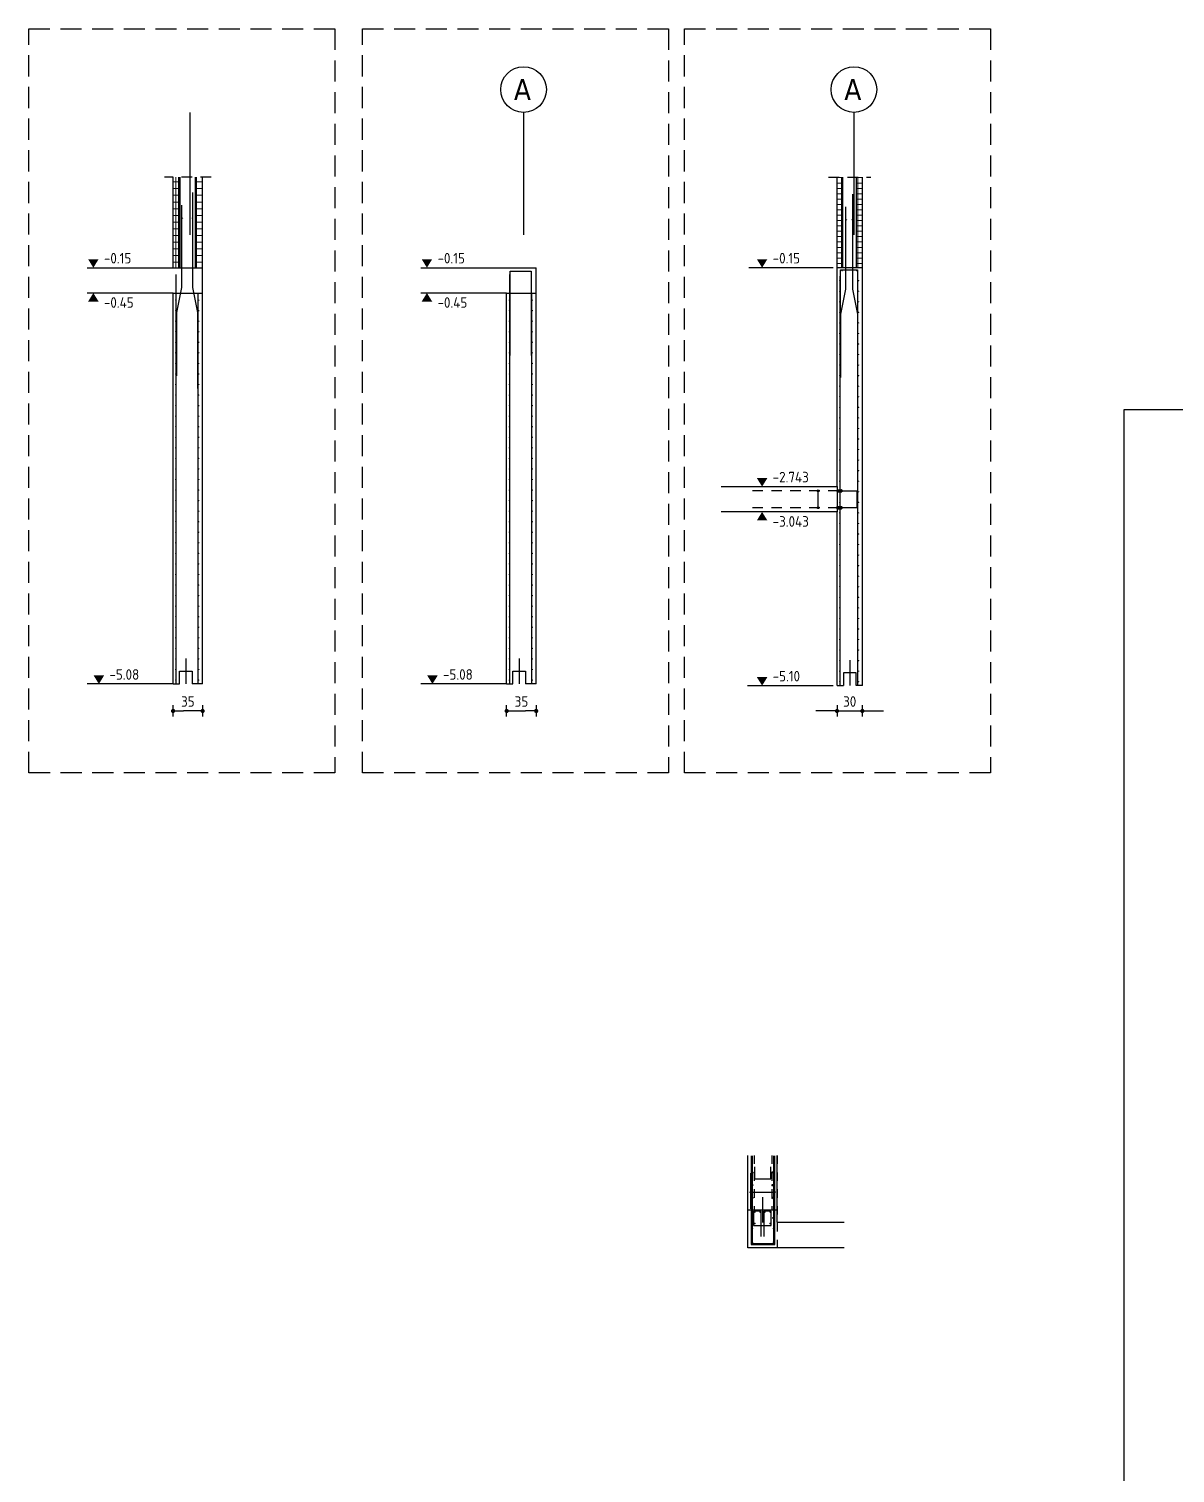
# Model space of a CAD drawing. Extents: x -13 to 84.9, y 0 to 56.9.
# Drawn here: x -12.97 to 0.61, y 17.11 to 34.21 of the extents above; entities that cross this region are included whole.
import ezdxf

# ---------------------------------------------------------------- set-up
doc = ezdxf.new("R2010")
doc.units = 0
doc.header["$LTSCALE"] = 0.5
for name, pattern in [('AUSGEZOGEN', [1000.01, 1000, 0.01]), ('DOT', [0.175, 0.05, -0.125]), ('HIDDEN', [0.375, 0.25, -0.125]), ('PUNKT', [0.175, 0.05, -0.125]), ('STRICHLINIE', [0.75, 0.5, -0.25])]:
    doc.linetypes.add(name, pattern=pattern)
for name, color, linetype in [('1.UG', 7, 'Continuous'), ('ACHSEN', 7, 'Continuous'), ('AFU', 7, 'Continuous'), ('BETON', 7, 'Continuous'), ('DETAIL', 7, 'Continuous'), ('DRUEBER', 7, 'Continuous'), ('HILFE', 7, 'Continuous'), ('koten', 7, 'Continuous'), ('LENTON', 7, 'Continuous'), ('MASSE', 7, 'Continuous'), ('RAHMEN', 7, 'Continuous'), ('RND', 7, 'Continuous'), ('SFP_Achsen', 7, 'Continuous')]:
    doc.layers.add(name, color=color, linetype=linetype)
doc.layers.add('NOPLOT', color=7, linetype='Continuous', plot=False)
doc.layers.add('zila_01_rb_02_stb-fertig_05_schraff', color=144, linetype='Continuous', lineweight=9)
doc.styles.add('helv', font='tahoma.ttf')
doc.styles.add('txt', font='isocp.shx')
doc.linetypes.add('AFU_50K', pattern='A,0.15,["/",Standard,S=0.2,R=0,X=-0.01,Y=-0.1],0.07,["/",Standard,S=0.2,R=0,X=-0.01,Y=-0.1],0.15', length=0.37)
doc.dimstyles.new('DOT_I', dxfattribs={"dimscale": 0.5, "dimtxt": 0.25, "dimasz": 0.25, "dimexe": 0.1, "dimexo": 0.3, "dimgap": 0.1, "dimtad": 1, "dimdec": 3, "dimzin": 3, "dimtxsty": 'txt', "dimblk": 'DOT', "dimblk1": 'DOT', "dimblk2": 'DOT', "dimsah": 1, "dimcen": 0.1, "dimse1": 1, "dimse2": 1, "dimazin": 0, "dimtfac": 1, "dimtdec": 4, "dimtix": 1, "dimtmove": 2, "dimatfit": 3, "dimfxl": 0, "dimtvp": 1, "dimtolj": 1, "dimtzin": 0, "dimarcsym": 0})
pattern_1 = [(0, (-41.44377, 0), (1e-17, 0.0635), []), (90, (-41.44377, 0), (-0.0635, 2e-17), [])]

# ---------------------------------------------------------------- blocks, each defined once
blk = doc.blocks.new('okrd_o')
at = {"layer": 'koten', "color": 7, "linetype": 'Continuous'}
blk.add_solid([(-0.125, 0.202), (0.125, 0.202), (0, 0)], dxfattribs=at)
at = {"layer": 'koten', "style": 'txt'}
blk.add_attdef('OKRD', (0.25, 0.1), '', height=0.25, dxfattribs=at)
blk = doc.blocks.new('okrd_u')
at = {"layer": 'koten', "color": 7, "linetype": 'Continuous'}
blk.add_solid([(-0.125, -0.202), (0.125, -0.202), (0, 0)], dxfattribs=at)
at = {"layer": 'koten', "style": 'txt'}
blk.add_attdef('OKRD', (0.25, -0.35), '', height=0.25, dxfattribs=at)
blk = doc.blocks.new('DOT')
at = {"layer": 'MASSE', "color": 7, "linetype": 'Continuous'}
for p, q in [((0, 0), (-1, 0)), ((0, 0.54), (0, -0.54))]:
    blk.add_line(p, q, dxfattribs=at)
at = {"layer": 'MASSE', "color": 7, "linetype": 'Continuous', "const_width": 0.2}
blk.add_lwpolyline([(-0.1, 0, 1), (0.1, 0, 1)], format="xyb", close=True, dxfattribs=at)
blk = doc.blocks.new('*D1214')
at = {"layer": 'Defpoints', "color": 0, "linetype": 'AUSGEZOGEN', "transparency": 16777216}
for p in [(-11.264, 26.132), (-11.264, 26.132), (-10.914, 26.132)]:
    blk.add_point(p, dxfattribs=at)
at = {"layer": 'MASSE', "color": 0, "linetype": 'AUSGEZOGEN', "lineweight": -2, "transparency": 16777216}
blk.add_line((-11.039, 26.132), (-11.139, 26.132), dxfattribs=at)
at = {"layer": 'MASSE', "color": 0, "linetype": 'AUSGEZOGEN', "lineweight": -2, "transparency": 16777216, "xscale": 0.125, "yscale": 0.125, "zscale": 0.125, "rotation": 180}
blk.add_blockref('DOT', (-11.264, 26.132), dxfattribs=at)
at = {"layer": 'MASSE', "color": 0, "linetype": 'AUSGEZOGEN', "lineweight": -2, "transparency": 16777216, "xscale": 0.125, "yscale": 0.125, "zscale": 0.125}
blk.add_blockref('DOT', (-10.914, 26.132), dxfattribs=at)
at = {"layer": 'MASSE', "color": 0, "linetype": 'AUSGEZOGEN', "transparency": 16777216, "insert": (-11.089, 26.244), "char_height": 0.125, "attachment_point": 5, "style": 'txt'}
blk.add_mtext('\\A1;35', dxfattribs=at)
blk = doc.blocks.new('*D1215')
at = {"layer": 'Defpoints', "color": 0, "linetype": 'AUSGEZOGEN', "transparency": 16777216}
for p in [(-7.312, 26.132), (-6.962, 26.132), (-6.962, 26.132)]:
    blk.add_point(p, dxfattribs=at)
at = {"layer": 'MASSE', "color": 0, "linetype": 'AUSGEZOGEN', "lineweight": -2, "transparency": 16777216}
blk.add_line((-7.187, 26.132), (-7.087, 26.132), dxfattribs=at)
at = {"layer": 'MASSE', "color": 0, "linetype": 'AUSGEZOGEN', "lineweight": -2, "transparency": 16777216, "xscale": 0.125, "yscale": 0.125, "zscale": 0.125, "rotation": 180}
blk.add_blockref('DOT', (-7.312, 26.132), dxfattribs=at)
at = {"layer": 'MASSE', "color": 0, "linetype": 'AUSGEZOGEN', "lineweight": -2, "transparency": 16777216, "xscale": 0.125, "yscale": 0.125, "zscale": 0.125}
blk.add_blockref('DOT', (-6.962, 26.132), dxfattribs=at)
at = {"layer": 'MASSE', "color": 0, "linetype": 'AUSGEZOGEN', "transparency": 16777216, "insert": (-7.137, 26.244), "char_height": 0.125, "attachment_point": 5, "style": 'txt'}
blk.add_mtext('\\A1;35', dxfattribs=at)
blk = doc.blocks.new('*D1216')
at = {"layer": 'Defpoints', "color": 0, "linetype": 'AUSGEZOGEN', "transparency": 16777216}
for p in [(-3.398, 26.132), (-3.098, 26.132), (-3.098, 26.132)]:
    blk.add_point(p, dxfattribs=at)
at = {"layer": 'MASSE', "color": 0, "linetype": 'AUSGEZOGEN', "lineweight": -2, "transparency": 16777216}
for p, q in [((-3.523, 26.132), (-3.648, 26.132)), ((-3.398, 26.132), (-3.098, 26.132)), ((-2.973, 26.132), (-2.848, 26.132))]:
    blk.add_line(p, q, dxfattribs=at)
at = {"layer": 'MASSE', "color": 0, "linetype": 'AUSGEZOGEN', "lineweight": -2, "transparency": 16777216, "xscale": 0.125, "yscale": 0.125, "zscale": 0.125}
blk.add_blockref('DOT', (-3.398, 26.132), dxfattribs=at)
at = {"layer": 'MASSE', "color": 0, "linetype": 'AUSGEZOGEN', "lineweight": -2, "transparency": 16777216, "xscale": 0.125, "yscale": 0.125, "zscale": 0.125, "rotation": 180}
blk.add_blockref('DOT', (-3.098, 26.132), dxfattribs=at)
at = {"layer": 'MASSE', "color": 0, "linetype": 'AUSGEZOGEN', "transparency": 16777216, "insert": (-3.248, 26.244), "char_height": 0.125, "attachment_point": 5, "style": 'txt'}
blk.add_mtext('\\A1;30', dxfattribs=at)
blk = doc.blocks.new('A1-35-0')
at = {"layer": 'RAHMEN'}
for p, q in [((118.9, 59.4), (0, 59.4)), ((0, 59.4), (0, 0))]:
    blk.add_line(p, q, dxfattribs=at)

msp = doc.modelspace()

# ---------------------------------------------------------------- hatches: boundary and pattern name
at = {"layer": 'zila_01_rb_02_stb-fertig_05_schraff', "linetype": 'AUSGEZOGEN'}
h = msp.add_hatch(dxfattribs=at)
h.set_pattern_fill('ANSI37', color=171, scale=0.025, angle=-45)
h.set_pattern_definition([(0, (5.67437, 238.53488), (2e-17, 0.079375), []), (90, (5.67437, 238.53488), (-0.079375, 3e-17), [])])
h.paths.add_polyline_path([(-11.26419, 32.45533), (-11.19919, 32.45533), (-11.19919, 31.38184), (-11.26419, 31.38184)])
h.paths.add_polyline_path([(-10.98919, 32.45533), (-10.91419, 32.45533), (-10.91419, 31.38184), (-10.98919, 31.38184)])
h = msp.add_hatch(dxfattribs=at)
h.set_pattern_fill('ANSI37', color=171, scale=0.02, angle=-45)
h.set_pattern_definition(pattern_1)
h.paths.add_polyline_path([(-3.33266, 32.45533), (-3.39766, 32.45533), (-3.39766, 31.38184), (-3.33266, 31.38184)])
h = msp.add_hatch(dxfattribs=at)
h.set_pattern_fill('ANSI37', color=171, scale=0.02, angle=-45)
h.set_pattern_definition(pattern_1)
h.paths.add_polyline_path([(-3.09766, 32.45533), (-3.17266, 32.45533), (-3.17266, 31.38184), (-3.09766, 31.38184)])

# ---------------------------------------------------------------- linework, layer by layer
at = {"layer": '1.UG', "color": 7, "linetype": 'PUNKT', "lineweight": -2}
msp.add_line((-4.17139, 19.77335), (-4.38139, 19.77335), dxfattribs=at)
for points in [[(-4.38139, 19.77335), (-4.45639, 19.77335), (-4.45639, 20.86689)], [(-4.10639, 20.86689), (-4.10639, 19.77335), (-4.17139, 19.77335)]]:
    msp.add_lwpolyline(points, dxfattribs=at)
at = {"layer": 'ACHSEN', "color": 140, "linetype": 'AUSGEZOGEN'}
for p, q in [((-11.06419, 33.2214), (-11.06419, 31.77311)), ((-7.11209, 33.2214), (-7.11209, 31.77311)), ((-3.19766, 33.2214), (-3.19766, 31.77311))]:
    msp.add_line(p, q, dxfattribs=at)
at = {"layer": 'AFU', "color": 8, "linetype": 'AFU_50K'}
for p, q in [((-11.19919, 31.38184), (-10.98919, 31.38184)), ((-3.17266, 31.38184), (-3.33266, 31.38184)), ((-11.26419, 31.08184), (-10.91419, 31.08184)), ((-7.31209, 31.08184), (-6.96209, 31.08184)), ((-3.39766, 28.78925), (-3.39766, 28.48925)), ((-4.45639, 20.22335), (-4.10639, 20.22335))]:
    msp.add_line(p, q, dxfattribs=at)
at = {"layer": 'AFU', "color": 1, "linetype": 'AUSGEZOGEN'}
for p, q in [((-11.11419, 26.75184), (-11.11419, 26.45184)), ((-7.16209, 26.75184), (-7.16209, 26.45184)), ((-3.24766, 26.73184), (-3.24766, 26.43184)), ((-4.28139, 20.37335), (-4.28139, 20.07335))]:
    msp.add_line(p, q, dxfattribs=at)
at = {"layer": 'AFU', "color": 8, "linetype": 'AUSGEZOGEN'}
for p, q in [((-11.18919, 26.45184), (-11.18919, 26.60184)), ((-11.18919, 26.60184), (-11.03919, 26.60184)), ((-11.03919, 26.60184), (-11.03919, 26.45184)), ((-7.23709, 26.45184), (-7.23709, 26.60184)), ((-7.23709, 26.60184), (-7.08709, 26.60184)), ((-7.08709, 26.60184), (-7.08709, 26.45184)), ((-3.17266, 26.58184), (-3.32266, 26.58184)), ((-3.32266, 26.58184), (-3.32266, 26.43184)), ((-3.17266, 26.43184), (-3.17266, 26.58184)), ((-11.26419, 26.45184), (-11.18919, 26.45184)), ((-10.91419, 26.45184), (-11.03919, 26.45184)), ((-7.31209, 26.45184), (-7.23709, 26.45184)), ((-6.96209, 26.45184), (-7.08709, 26.45184)), ((-3.39766, 26.43184), (-3.32266, 26.43184)), ((-3.09766, 26.43184), (-3.17266, 26.43184))]:
    msp.add_line(p, q, dxfattribs=at)
at = {"layer": 'BETON', "color": 6, "linetype": 'AUSGEZOGEN'}
for p, q in [((-11.26419, 31.38184), (-11.26419, 32.45533)), ((-10.91419, 26.45184), (-10.91419, 32.45533)), ((-3.39766, 28.78925), (-3.39766, 32.45533)), ((-3.09766, 31.38184), (-3.09766, 32.45533)), ((-12.28013, 31.38184), (-11.19919, 31.38184)), ((-10.98919, 31.38184), (-10.91419, 31.38184)), ((-8.32803, 31.38184), (-6.96209, 31.38184)), ((-6.96209, 26.45184), (-6.96209, 31.38184)), ((-3.33266, 31.38184), (-3.39766, 31.38184)), ((-3.09766, 31.38184), (-3.17266, 31.38184)), ((-3.09766, 26.43184), (-3.09766, 31.38184)), ((-11.26419, 31.08184), (-12.28013, 31.08184)), ((-11.26419, 26.45184), (-11.26419, 31.08184)), ((-7.31209, 31.08184), (-8.32803, 31.08184)), ((-7.31209, 26.45184), (-7.31209, 31.08184)), ((-4.76951, 28.78925), (-3.39766, 28.78925)), ((-3.39766, 28.48925), (-4.76951, 28.48925)), ((-3.39766, 26.43184), (-3.39766, 28.48925))]:
    msp.add_line(p, q, dxfattribs=at)
at = {"layer": 'BETON', "color": 7, "linetype": 'AUSGEZOGEN'}
for p, q in [((-11.19919, 32.45533), (-11.19919, 31.38184)), ((-10.98919, 32.45533), (-10.98919, 31.38184)), ((-3.33266, 32.45533), (-3.33266, 31.38184)), ((-3.17266, 32.45533), (-3.17266, 31.38184))]:
    msp.add_line(p, q, dxfattribs=at)
at = {"layer": 'BETON', "color": 6, "linetype": 'AUSGEZOGEN', "lineweight": -2}
for p, q in [((-4.45639, 19.77335), (-4.45639, 20.86689)), ((-4.10639, 20.07335), (-4.10639, 20.86689)), ((-3.3121, 20.07335), (-4.10639, 20.07335)), ((-3.3121, 19.77335), (-4.45639, 19.77335))]:
    msp.add_line(p, q, dxfattribs=at)
at = {"layer": 'DETAIL', "color": 102, "linetype": 'STRICHLINIE'}
for points in [[(-12.9725, 25.39821), (-12.9725, 34.21044), (-9.34687, 34.21044), (-9.34687, 25.39821)], [(-9.0204, 25.39821), (-9.0204, 34.21044), (-5.39477, 34.21044), (-5.39477, 25.39821)], [(-5.20596, 25.39821), (-5.20596, 34.21044), (-1.58034, 34.21044), (-1.58034, 25.39821)]]:
    msp.add_lwpolyline(points, close=True, dxfattribs=at)
at = {"layer": 'DRUEBER', "color": 7, "linetype": 'DOT'}
for p, q in [((-4.38139, 20.86689), (-4.38139, 20.22335)), ((-4.17139, 20.86689), (-4.17139, 20.22335))]:
    msp.add_line(p, q, dxfattribs=at)
at = {"layer": 'HILFE', "color": 102, "linetype": 'HIDDEN'}
for p, q in [((-10.81419, 32.45533), (-11.36419, 32.45533)), ((-3.49766, 32.45533), (-2.99766, 32.45533))]:
    msp.add_line(p, q, dxfattribs=at)
at = {"layer": 'HILFE', "color": 102, "linetype": 'AUSGEZOGEN'}
for p, q in [((-3.44397, 31.38184), (-4.44482, 31.38184)), ((-11.26419, 26.45184), (-12.28013, 26.45184)), ((-7.31209, 26.45184), (-8.32803, 26.45184)), ((-4.4599, 26.43184), (-3.44397, 26.43184)), ((-4.41839, 20.23589), (-4.41839, 20.65669)), ((-4.40839, 20.23589), (-4.40839, 20.65669)), ((-4.14839, 20.23589), (-4.14839, 20.65669)), ((-4.13839, 20.23589), (-4.13839, 20.65669)), ((-4.42839, 20.43148), (-4.12839, 20.43148))]:
    msp.add_line(p, q, dxfattribs=at)
for centre in [(-4.42339, 20.43148), (-4.1334, 20.43119)]:
    msp.add_circle(centre, 0.005, dxfattribs=at)
at = {"layer": 'LENTON', "color": 102}
for p, q in [((-3.39766, 28.75195), (-3.39766, 28.7456)), ((-3.39766, 28.75195), (-3.39662, 28.75195)), ((-3.3967, 28.74642), (-3.39766, 28.7476)), ((-3.39766, 28.7456), (-3.39766, 28.7329)), ((-3.3967, 28.73208), (-3.3967, 28.74642)), ((-3.37632, 28.74427), (-3.3967, 28.74642)), ((-3.3967, 28.74642), (-3.3967, 28.73208)), ((-3.39582, 28.75042), (-3.39662, 28.75195)), ((-3.3943, 28.75195), (-3.39509, 28.75042)), ((-3.3943, 28.75195), (-3.34386, 28.75195)), ((-3.37632, 28.73422), (-3.37632, 28.74427)), ((-3.34311, 28.74642), (-3.36349, 28.74427)), ((-3.36349, 28.74427), (-3.36349, 28.73422)), ((-3.34216, 28.75025), (-3.34386, 28.75195)), ((-3.34216, 28.7476), (-3.34311, 28.74642)), ((-3.34311, 28.74642), (-3.34311, 28.73208)), ((-3.34311, 28.73208), (-3.34311, 28.74642)), ((-3.34216, 28.75025), (-3.34216, 28.74877)), ((-3.34216, 28.74877), (-3.34216, 28.73925)), ((-3.34216, 28.73925), (-3.34216, 28.72972)), ((-3.39766, 28.7329), (-3.39766, 28.72654)), ((-3.39766, 28.73089), (-3.3967, 28.73208)), ((-3.39766, 28.72654), (-3.39662, 28.72654)), ((-3.3967, 28.73208), (-3.37632, 28.73422)), ((-3.39662, 28.72654), (-3.39582, 28.72808)), ((-3.39509, 28.72808), (-3.3943, 28.72654)), ((-3.3943, 28.72654), (-3.34386, 28.72654)), ((-3.36349, 28.73422), (-3.34311, 28.73208)), ((-3.34386, 28.72654), (-3.34216, 28.72825)), ((-3.34311, 28.73208), (-3.34216, 28.73089)), ((-3.34216, 28.72972), (-3.34216, 28.72825)), ((-3.39766, 28.55195), (-3.39766, 28.5456)), ((-3.39766, 28.55195), (-3.39662, 28.55195)), ((-3.3967, 28.54642), (-3.39766, 28.5476)), ((-3.39766, 28.5456), (-3.39766, 28.5329)), ((-3.39766, 28.5329), (-3.39766, 28.52654)), ((-3.39766, 28.53089), (-3.3967, 28.53208)), ((-3.39766, 28.52654), (-3.39662, 28.52654)), ((-3.3967, 28.53208), (-3.3967, 28.54642)), ((-3.37632, 28.54427), (-3.3967, 28.54642)), ((-3.3967, 28.54642), (-3.3967, 28.53208)), ((-3.3967, 28.53208), (-3.37632, 28.53422)), ((-3.39582, 28.55042), (-3.39662, 28.55195)), ((-3.39662, 28.52654), (-3.39582, 28.52808)), ((-3.3943, 28.55195), (-3.39509, 28.55042)), ((-3.39509, 28.52808), (-3.3943, 28.52654)), ((-3.3943, 28.55195), (-3.34386, 28.55195)), ((-3.3943, 28.52654), (-3.34386, 28.52654)), ((-3.37632, 28.53422), (-3.37632, 28.54427)), ((-3.34311, 28.54642), (-3.36349, 28.54427)), ((-3.36349, 28.54427), (-3.36349, 28.53422)), ((-3.36349, 28.53422), (-3.34311, 28.53208)), ((-3.34216, 28.55025), (-3.34386, 28.55195)), ((-3.34386, 28.52654), (-3.34216, 28.52825)), ((-3.34216, 28.5476), (-3.34311, 28.54642)), ((-3.34311, 28.54642), (-3.34311, 28.53208)), ((-3.34311, 28.53208), (-3.34311, 28.54642)), ((-3.34311, 28.53208), (-3.34216, 28.53089)), ((-3.34216, 28.55025), (-3.34216, 28.54877)), ((-3.34216, 28.54877), (-3.34216, 28.53925)), ((-3.34216, 28.53925), (-3.34216, 28.52972)), ((-3.34216, 28.52972), (-3.34216, 28.52825))]:
    msp.add_line(p, q, dxfattribs=at)
for centre, start, end in [((-3.39546, 28.75061), 207.500045, 332.499955), ((-3.39546, 28.72789), 27.500065, 152.499935), ((-3.39546, 28.55061), 207.500045, 332.499955), ((-3.39546, 28.52789), 27.500065, 152.499935)]:
    msp.add_arc(centre, 0.00041, start, end, dxfattribs=at)
at = {"layer": 'NOPLOT', "color": 191, "linetype": 'Continuous'}
for p, q in [((-11.18419, 32.45533), (-11.18419, 31.38184)), ((-11.00419, 32.45533), (-11.00419, 31.38184)), ((-11.22719, 26.45184), (-11.22719, 31.08184)), ((-7.27509, 26.45184), (-7.27509, 31.08184)), ((-3.62012, 28.53925), (-3.62012, 28.73925))]:
    msp.add_line(p, q, dxfattribs=at)
at = {"layer": 'NOPLOT', "color": 191, "linetype": 'AUSGEZOGEN'}
for p, q in [((-4.37058, 20.59075), (-4.37058, 20.73163)), ((-4.18058, 20.59075), (-4.18058, 20.73163)), ((-4.37058, 20.59075), (-4.18058, 20.59075))]:
    msp.add_line(p, q, dxfattribs=at)
at = {"layer": 'NOPLOT', "color": 191, "linetype": 'Continuous'}
for centre, radius in [((-3.62012, 28.73925), 0.011), ((-3.62012, 28.73925), 0.007), ((-3.62012, 28.53925), 0.011), ((-3.62012, 28.53925), 0.007)]:
    msp.add_circle(centre, radius, dxfattribs=at)
at = {"layer": 'RND', "color": 1, "linetype": 'AUSGEZOGEN'}
for points in [[(-10.96976, 29.95184), (-10.96976, 30.85184), (-11.0286, 31.14601), (-11.0286, 32.27203)], [(-3.15323, 29.93184), (-3.15323, 30.83184), (-3.21206, 31.12601), (-3.21206, 32.25203)], [(-11.2205, 30.10184), (-11.2205, 30.85184), (-11.16166, 31.14601), (-11.16166, 32.12203)], [(-3.35396, 30.08184), (-3.35396, 30.83184), (-3.29512, 31.12601), (-3.29512, 32.10203)], [(-7.27025, 30.34059), (-7.27025, 31.34059), (-7.02025, 31.34059), (-7.02025, 30.34059)], [(-3.35516, 30.35852), (-3.35516, 31.35852), (-3.15516, 31.35852), (-3.15516, 30.35852)], [(-11.22719, 26.45184), (-11.22719, 31.30184)], [(-7.27509, 26.45184), (-7.27509, 31.30184)], [(-3.36066, 26.43184), (-3.36066, 31.28184)], [(-10.96619, 26.45184), (-10.96619, 31.08184)], [(-7.01409, 26.45184), (-7.01409, 31.08184)], [(-3.14966, 26.43184), (-3.14966, 31.06184)], [(-3.36349, 28.73925), (-3.16349, 28.73925), (-3.16349, 28.53925), (-3.36349, 28.53925)], [(-4.41639, 20.86335), (-4.41639, 19.81335), (-4.13639, 19.81335), (-4.13639, 20.86335)], [(-4.40439, 20.86335), (-4.40439, 19.82535), (-4.14839, 19.82535), (-4.14839, 20.86335)], [(-4.29639, 19.90943), (-4.29639, 20.20943), (-4.38639, 20.20943), (-4.38639, 20.03943), (-4.17639, 20.03943), (-4.17639, 20.20943), (-4.26639, 20.20943), (-4.26639, 19.90943)]]:
    msp.add_lwpolyline(points, dxfattribs=at)
at = {"layer": 'RND', "color": 7, "linetype": 'AUSGEZOGEN'}
for points, const_width in [([(-11.15453, 31.96945, 1), (-11.14753, 31.96945, 1)], 0.007), ([(-11.04215, 31.96945, 1), (-11.03515, 31.96945, 1)], 0.007), ([(-3.28799, 31.94945, 1), (-3.28099, 31.94945, 1)], 0.007), ([(-3.22471, 31.94945, 1), (-3.21771, 31.94945, 1)], 0.007), ([(-3.34227, 31.34607, 1), (-3.33427, 31.34607, 1)], 0.008), ([(-3.16897, 31.34607, 1), (-3.16097, 31.34607, 1)], 0.008), ([(-3.36399, 31.22824, -1), (-3.37099, 31.22824, -1)], 0.007), ([(-3.13797, 31.22824, -1), (-3.14497, 31.22824, -1)], 0.007), ([(-11.23052, 30.99824, -1), (-11.23752, 30.99824, -1)], 0.007), ([(-10.9545, 30.99824, -1), (-10.9615, 30.99824, -1)], 0.007), ([(-7.27842, 30.99824, -1), (-7.28542, 30.99824, -1)], 0.007), ([(-7.0024, 30.99824, -1), (-7.0094, 30.99824, -1)], 0.007), ([(-3.36399, 31.10324, -1), (-3.37099, 31.10324, -1)], 0.007), ([(-3.36399, 30.97824, -1), (-3.37099, 30.97824, -1)], 0.007), ([(-3.13797, 31.10324, -1), (-3.14497, 31.10324, -1)], 0.007), ([(-3.13797, 30.97824, -1), (-3.14497, 30.97824, -1)], 0.007), ([(-11.23052, 30.87324, -1), (-11.23752, 30.87324, -1)], 0.007), ([(-10.9545, 30.87324, -1), (-10.9615, 30.87324, -1)], 0.007), ([(-7.27842, 30.87324, -1), (-7.28542, 30.87324, -1)], 0.007), ([(-7.0024, 30.87324, -1), (-7.0094, 30.87324, -1)], 0.007), ([(-3.36399, 30.85324, -1), (-3.37099, 30.85324, -1)], 0.007), ([(-3.13797, 30.85324, -1), (-3.14497, 30.85324, -1)], 0.007), ([(-11.23052, 30.74824, -1), (-11.23752, 30.74824, -1)], 0.007), ([(-11.23052, 30.62324, -1), (-11.23752, 30.62324, -1)], 0.007), ([(-10.9545, 30.74824, -1), (-10.9615, 30.74824, -1)], 0.007), ([(-10.9545, 30.62324, -1), (-10.9615, 30.62324, -1)], 0.007), ([(-7.27842, 30.74824, -1), (-7.28542, 30.74824, -1)], 0.007), ([(-7.27842, 30.62324, -1), (-7.28542, 30.62324, -1)], 0.007), ([(-7.0024, 30.74824, -1), (-7.0094, 30.74824, -1)], 0.007), ([(-7.0024, 30.62324, -1), (-7.0094, 30.62324, -1)], 0.007), ([(-3.36399, 30.72824, -1), (-3.37099, 30.72824, -1)], 0.007), ([(-3.13797, 30.72824, -1), (-3.14497, 30.72824, -1)], 0.007), ([(-11.23052, 30.49824, -1), (-11.23752, 30.49824, -1)], 0.007), ([(-10.9545, 30.49824, -1), (-10.9615, 30.49824, -1)], 0.007), ([(-7.27842, 30.49824, -1), (-7.28542, 30.49824, -1)], 0.007), ([(-7.0024, 30.49824, -1), (-7.0094, 30.49824, -1)], 0.007), ([(-3.36399, 30.60324, -1), (-3.37099, 30.60324, -1)], 0.007), ([(-3.36399, 30.47824, -1), (-3.37099, 30.47824, -1)], 0.007), ([(-3.13797, 30.60324, -1), (-3.14497, 30.60324, -1)], 0.007), ([(-3.13797, 30.47824, -1), (-3.14497, 30.47824, -1)], 0.007), ([(-11.23052, 30.37324, -1), (-11.23752, 30.37324, -1)], 0.007), ([(-10.9545, 30.37324, -1), (-10.9615, 30.37324, -1)], 0.007), ([(-7.27842, 30.37324, -1), (-7.28542, 30.37324, -1)], 0.007), ([(-7.0024, 30.37324, -1), (-7.0094, 30.37324, -1)], 0.007), ([(-3.36399, 30.35324, -1), (-3.37099, 30.35324, -1)], 0.007), ([(-3.13797, 30.35324, -1), (-3.14497, 30.35324, -1)], 0.007), ([(-11.23052, 30.24824, -1), (-11.23752, 30.24824, -1)], 0.007), ([(-11.23052, 30.12324, -1), (-11.23752, 30.12324, -1)], 0.007), ([(-10.9545, 30.24824, -1), (-10.9615, 30.24824, -1)], 0.007), ([(-10.9545, 30.12324, -1), (-10.9615, 30.12324, -1)], 0.007), ([(-7.27842, 30.24824, -1), (-7.28542, 30.24824, -1)], 0.007), ([(-7.27842, 30.12324, -1), (-7.28542, 30.12324, -1)], 0.007), ([(-7.0024, 30.24824, -1), (-7.0094, 30.24824, -1)], 0.007), ([(-7.0024, 30.12324, -1), (-7.0094, 30.12324, -1)], 0.007), ([(-3.36399, 30.22824, -1), (-3.37099, 30.22824, -1)], 0.007), ([(-3.36399, 30.10324, -1), (-3.37099, 30.10324, -1)], 0.007), ([(-3.13797, 30.22824, -1), (-3.14497, 30.22824, -1)], 0.007), ([(-3.13797, 30.10324, -1), (-3.14497, 30.10324, -1)], 0.007), ([(-11.23052, 29.99824, -1), (-11.23752, 29.99824, -1)], 0.007), ([(-10.9545, 29.99824, -1), (-10.9615, 29.99824, -1)], 0.007), ([(-7.27842, 29.99824, -1), (-7.28542, 29.99824, -1)], 0.007), ([(-7.0024, 29.99824, -1), (-7.0094, 29.99824, -1)], 0.007), ([(-3.36399, 29.97824, -1), (-3.37099, 29.97824, -1)], 0.007), ([(-3.13797, 29.97824, -1), (-3.14497, 29.97824, -1)], 0.007), ([(-11.23052, 29.87324, -1), (-11.23752, 29.87324, -1)], 0.007), ([(-10.9545, 29.87324, -1), (-10.9615, 29.87324, -1)], 0.007), ([(-7.27842, 29.87324, -1), (-7.28542, 29.87324, -1)], 0.007), ([(-7.0024, 29.87324, -1), (-7.0094, 29.87324, -1)], 0.007), ([(-3.36399, 29.85324, -1), (-3.37099, 29.85324, -1)], 0.007), ([(-3.13797, 29.85324, -1), (-3.14497, 29.85324, -1)], 0.007), ([(-11.23052, 29.74824, -1), (-11.23752, 29.74824, -1)], 0.007), ([(-11.23052, 29.62324, -1), (-11.23752, 29.62324, -1)], 0.007), ([(-10.9545, 29.74824, -1), (-10.9615, 29.74824, -1)], 0.007), ([(-10.9545, 29.62324, -1), (-10.9615, 29.62324, -1)], 0.007), ([(-7.27842, 29.74824, -1), (-7.28542, 29.74824, -1)], 0.007), ([(-7.27842, 29.62324, -1), (-7.28542, 29.62324, -1)], 0.007), ([(-7.0024, 29.74824, -1), (-7.0094, 29.74824, -1)], 0.007), ([(-7.0024, 29.62324, -1), (-7.0094, 29.62324, -1)], 0.007), ([(-3.36399, 29.72824, -1), (-3.37099, 29.72824, -1)], 0.007), ([(-3.36399, 29.60324, -1), (-3.37099, 29.60324, -1)], 0.007), ([(-3.13797, 29.72824, -1), (-3.14497, 29.72824, -1)], 0.007), ([(-3.13797, 29.60324, -1), (-3.14497, 29.60324, -1)], 0.007), ([(-11.23052, 29.49824, -1), (-11.23752, 29.49824, -1)], 0.007), ([(-10.9545, 29.49824, -1), (-10.9615, 29.49824, -1)], 0.007), ([(-7.27842, 29.49824, -1), (-7.28542, 29.49824, -1)], 0.007), ([(-7.0024, 29.49824, -1), (-7.0094, 29.49824, -1)], 0.007), ([(-3.36399, 29.47824, -1), (-3.37099, 29.47824, -1)], 0.007), ([(-3.13797, 29.47824, -1), (-3.14497, 29.47824, -1)], 0.007), ([(-11.23052, 29.37324, -1), (-11.23752, 29.37324, -1)], 0.007), ([(-11.23052, 29.24824, -1), (-11.23752, 29.24824, -1)], 0.007), ([(-10.9545, 29.37324, -1), (-10.9615, 29.37324, -1)], 0.007), ([(-10.9545, 29.24824, -1), (-10.9615, 29.24824, -1)], 0.007), ([(-7.27842, 29.37324, -1), (-7.28542, 29.37324, -1)], 0.007), ([(-7.27842, 29.24824, -1), (-7.28542, 29.24824, -1)], 0.007), ([(-7.0024, 29.37324, -1), (-7.0094, 29.37324, -1)], 0.007), ([(-7.0024, 29.24824, -1), (-7.0094, 29.24824, -1)], 0.007), ([(-3.36399, 29.35324, -1), (-3.37099, 29.35324, -1)], 0.007), ([(-3.13797, 29.35324, -1), (-3.14497, 29.35324, -1)], 0.007), ([(-11.23052, 29.12324, -1), (-11.23752, 29.12324, -1)], 0.007), ([(-10.9545, 29.12324, -1), (-10.9615, 29.12324, -1)], 0.007), ([(-7.27842, 29.12324, -1), (-7.28542, 29.12324, -1)], 0.007), ([(-7.0024, 29.12324, -1), (-7.0094, 29.12324, -1)], 0.007), ([(-3.36399, 29.22824, -1), (-3.37099, 29.22824, -1)], 0.007), ([(-3.36399, 29.10324, -1), (-3.37099, 29.10324, -1)], 0.007), ([(-3.13797, 29.22824, -1), (-3.14497, 29.22824, -1)], 0.007), ([(-3.13797, 29.10324, -1), (-3.14497, 29.10324, -1)], 0.007), ([(-11.23052, 28.99824, -1), (-11.23752, 28.99824, -1)], 0.007), ([(-10.9545, 28.99824, -1), (-10.9615, 28.99824, -1)], 0.007), ([(-7.27842, 28.99824, -1), (-7.28542, 28.99824, -1)], 0.007), ([(-7.0024, 28.99824, -1), (-7.0094, 28.99824, -1)], 0.007), ([(-3.36399, 28.97824, -1), (-3.37099, 28.97824, -1)], 0.007), ([(-3.13797, 28.97824, -1), (-3.14497, 28.97824, -1)], 0.007), ([(-11.23052, 28.87324, -1), (-11.23752, 28.87324, -1)], 0.007), ([(-11.23052, 28.74824, -1), (-11.23752, 28.74824, -1)], 0.007), ([(-10.9545, 28.87324, -1), (-10.9615, 28.87324, -1)], 0.007), ([(-10.9545, 28.74824, -1), (-10.9615, 28.74824, -1)], 0.007), ([(-7.27842, 28.87324, -1), (-7.28542, 28.87324, -1)], 0.007), ([(-7.27842, 28.74824, -1), (-7.28542, 28.74824, -1)], 0.007), ([(-7.0024, 28.87324, -1), (-7.0094, 28.87324, -1)], 0.007), ([(-7.0024, 28.74824, -1), (-7.0094, 28.74824, -1)], 0.007), ([(-3.36399, 28.85324, -1), (-3.37099, 28.85324, -1)], 0.007), ([(-3.13797, 28.85324, -1), (-3.14497, 28.85324, -1)], 0.007), ([(-11.23052, 28.62324, -1), (-11.23752, 28.62324, -1)], 0.007), ([(-10.9545, 28.62324, -1), (-10.9615, 28.62324, -1)], 0.007), ([(-7.27842, 28.62324, -1), (-7.28542, 28.62324, -1)], 0.007), ([(-7.0024, 28.62324, -1), (-7.0094, 28.62324, -1)], 0.007), ([(-3.36399, 28.72824, -1), (-3.37099, 28.72824, -1)], 0.007), ([(-3.36399, 28.60324, -1), (-3.37099, 28.60324, -1)], 0.007), ([(-3.13797, 28.72824, -1), (-3.14497, 28.72824, -1)], 0.007), ([(-3.13797, 28.60324, -1), (-3.14497, 28.60324, -1)], 0.007), ([(-11.23052, 28.49824, -1), (-11.23752, 28.49824, -1)], 0.007), ([(-10.9545, 28.49824, -1), (-10.9615, 28.49824, -1)], 0.007), ([(-7.27842, 28.49824, -1), (-7.28542, 28.49824, -1)], 0.007), ([(-7.0024, 28.49824, -1), (-7.0094, 28.49824, -1)], 0.007), ([(-3.36399, 28.52824, -1), (-3.37099, 28.52824, -1)], 0.007), ([(-3.36399, 28.47824, -1), (-3.37099, 28.47824, -1)], 0.007), ([(-3.13797, 28.47824, -1), (-3.14497, 28.47824, -1)], 0.007), ([(-11.23052, 28.37324, -1), (-11.23752, 28.37324, -1)], 0.007), ([(-11.23052, 28.24824, -1), (-11.23752, 28.24824, -1)], 0.007), ([(-10.9545, 28.37324, -1), (-10.9615, 28.37324, -1)], 0.007), ([(-10.9545, 28.24824, -1), (-10.9615, 28.24824, -1)], 0.007), ([(-7.27842, 28.37324, -1), (-7.28542, 28.37324, -1)], 0.007), ([(-7.27842, 28.24824, -1), (-7.28542, 28.24824, -1)], 0.007), ([(-7.0024, 28.37324, -1), (-7.0094, 28.37324, -1)], 0.007), ([(-7.0024, 28.24824, -1), (-7.0094, 28.24824, -1)], 0.007), ([(-3.36399, 28.35324, -1), (-3.37099, 28.35324, -1)], 0.007), ([(-3.36399, 28.22824, -1), (-3.37099, 28.22824, -1)], 0.007), ([(-3.13797, 28.35324, -1), (-3.14497, 28.35324, -1)], 0.007), ([(-3.13797, 28.22824, -1), (-3.14497, 28.22824, -1)], 0.007), ([(-11.23052, 28.12324, -1), (-11.23752, 28.12324, -1)], 0.007), ([(-10.9545, 28.12324, -1), (-10.9615, 28.12324, -1)], 0.007), ([(-7.27842, 28.12324, -1), (-7.28542, 28.12324, -1)], 0.007), ([(-7.0024, 28.12324, -1), (-7.0094, 28.12324, -1)], 0.007), ([(-3.36399, 28.10324, -1), (-3.37099, 28.10324, -1)], 0.007), ([(-3.13797, 28.10324, -1), (-3.14497, 28.10324, -1)], 0.007), ([(-11.23052, 27.99824, -1), (-11.23752, 27.99824, -1)], 0.007), ([(-10.9545, 27.99824, -1), (-10.9615, 27.99824, -1)], 0.007), ([(-7.27842, 27.99824, -1), (-7.28542, 27.99824, -1)], 0.007), ([(-7.0024, 27.99824, -1), (-7.0094, 27.99824, -1)], 0.007), ([(-3.36399, 27.97824, -1), (-3.37099, 27.97824, -1)], 0.007), ([(-3.13797, 27.97824, -1), (-3.14497, 27.97824, -1)], 0.007), ([(-11.23052, 27.87324, -1), (-11.23752, 27.87324, -1)], 0.007), ([(-11.23052, 27.74824, -1), (-11.23752, 27.74824, -1)], 0.007), ([(-10.9545, 27.87324, -1), (-10.9615, 27.87324, -1)], 0.007), ([(-10.9545, 27.74824, -1), (-10.9615, 27.74824, -1)], 0.007), ([(-7.27842, 27.87324, -1), (-7.28542, 27.87324, -1)], 0.007), ([(-7.27842, 27.74824, -1), (-7.28542, 27.74824, -1)], 0.007), ([(-7.0024, 27.87324, -1), (-7.0094, 27.87324, -1)], 0.007), ([(-7.0024, 27.74824, -1), (-7.0094, 27.74824, -1)], 0.007), ([(-3.36399, 27.85324, -1), (-3.37099, 27.85324, -1)], 0.007), ([(-3.36399, 27.72824, -1), (-3.37099, 27.72824, -1)], 0.007), ([(-3.13797, 27.85324, -1), (-3.14497, 27.85324, -1)], 0.007), ([(-3.13797, 27.72824, -1), (-3.14497, 27.72824, -1)], 0.007), ([(-11.23052, 27.62324, -1), (-11.23752, 27.62324, -1)], 0.007), ([(-10.9545, 27.62324, -1), (-10.9615, 27.62324, -1)], 0.007), ([(-7.27842, 27.62324, -1), (-7.28542, 27.62324, -1)], 0.007), ([(-7.0024, 27.62324, -1), (-7.0094, 27.62324, -1)], 0.007), ([(-3.36399, 27.60324, -1), (-3.37099, 27.60324, -1)], 0.007), ([(-3.13797, 27.60324, -1), (-3.14497, 27.60324, -1)], 0.007), ([(-11.23052, 27.49824, -1), (-11.23752, 27.49824, -1)], 0.007), ([(-11.23052, 27.37324, -1), (-11.23752, 27.37324, -1)], 0.007), ([(-10.9545, 27.49824, -1), (-10.9615, 27.49824, -1)], 0.007), ([(-10.9545, 27.37324, -1), (-10.9615, 27.37324, -1)], 0.007), ([(-7.27842, 27.49824, -1), (-7.28542, 27.49824, -1)], 0.007), ([(-7.27842, 27.37324, -1), (-7.28542, 27.37324, -1)], 0.007), ([(-7.0024, 27.49824, -1), (-7.0094, 27.49824, -1)], 0.007), ([(-7.0024, 27.37324, -1), (-7.0094, 27.37324, -1)], 0.007), ([(-3.36399, 27.47824, -1), (-3.37099, 27.47824, -1)], 0.007), ([(-3.13797, 27.47824, -1), (-3.14497, 27.47824, -1)], 0.007), ([(-11.23052, 27.24824, -1), (-11.23752, 27.24824, -1)], 0.007), ([(-10.9545, 27.24824, -1), (-10.9615, 27.24824, -1)], 0.007), ([(-7.27842, 27.24824, -1), (-7.28542, 27.24824, -1)], 0.007), ([(-7.0024, 27.24824, -1), (-7.0094, 27.24824, -1)], 0.007), ([(-3.36399, 27.35324, -1), (-3.37099, 27.35324, -1)], 0.007), ([(-3.36399, 27.22824, -1), (-3.37099, 27.22824, -1)], 0.007), ([(-3.13797, 27.35324, -1), (-3.14497, 27.35324, -1)], 0.007), ([(-3.13797, 27.22824, -1), (-3.14497, 27.22824, -1)], 0.007), ([(-11.23052, 27.12324, -1), (-11.23752, 27.12324, -1)], 0.007), ([(-10.9545, 27.12324, -1), (-10.9615, 27.12324, -1)], 0.007), ([(-7.27842, 27.12324, -1), (-7.28542, 27.12324, -1)], 0.007), ([(-7.0024, 27.12324, -1), (-7.0094, 27.12324, -1)], 0.007), ([(-3.36399, 27.10324, -1), (-3.37099, 27.10324, -1)], 0.007), ([(-3.13797, 27.10324, -1), (-3.14497, 27.10324, -1)], 0.007), ([(-11.23052, 26.99824, -1), (-11.23752, 26.99824, -1)], 0.007), ([(-11.23052, 26.87324, -1), (-11.23752, 26.87324, -1)], 0.007), ([(-10.9545, 26.99824, -1), (-10.9615, 26.99824, -1)], 0.007), ([(-10.9545, 26.87324, -1), (-10.9615, 26.87324, -1)], 0.007), ([(-7.27842, 26.99824, -1), (-7.28542, 26.99824, -1)], 0.007), ([(-7.27842, 26.87324, -1), (-7.28542, 26.87324, -1)], 0.007), ([(-7.0024, 26.99824, -1), (-7.0094, 26.99824, -1)], 0.007), ([(-7.0024, 26.87324, -1), (-7.0094, 26.87324, -1)], 0.007), ([(-3.36399, 26.97824, -1), (-3.37099, 26.97824, -1)], 0.007), ([(-3.36399, 26.85324, -1), (-3.37099, 26.85324, -1)], 0.007), ([(-3.13797, 26.97824, -1), (-3.14497, 26.97824, -1)], 0.007), ([(-3.13797, 26.85324, -1), (-3.14497, 26.85324, -1)], 0.007), ([(-11.23052, 26.74824, -1), (-11.23752, 26.74824, -1)], 0.007), ([(-10.9545, 26.74824, -1), (-10.9615, 26.74824, -1)], 0.007), ([(-7.27842, 26.74824, -1), (-7.28542, 26.74824, -1)], 0.007), ([(-7.0024, 26.74824, -1), (-7.0094, 26.74824, -1)], 0.007), ([(-3.36399, 26.72824, -1), (-3.37099, 26.72824, -1)], 0.007), ([(-3.13797, 26.72824, -1), (-3.14497, 26.72824, -1)], 0.007), ([(-11.23052, 26.62324, -1), (-11.23752, 26.62324, -1)], 0.007), ([(-10.9545, 26.62324, -1), (-10.9615, 26.62324, -1)], 0.007), ([(-7.27842, 26.62324, -1), (-7.28542, 26.62324, -1)], 0.007), ([(-7.0024, 26.62324, -1), (-7.0094, 26.62324, -1)], 0.007), ([(-3.36399, 26.60324, -1), (-3.37099, 26.60324, -1)], 0.007), ([(-3.13797, 26.60324, -1), (-3.14497, 26.60324, -1)], 0.007), ([(-11.23052, 26.49824, -1), (-11.23752, 26.49824, -1)], 0.007), ([(-10.9545, 26.49824, -1), (-10.9615, 26.49824, -1)], 0.007), ([(-7.27842, 26.49824, -1), (-7.28542, 26.49824, -1)], 0.007), ([(-7.0024, 26.49824, -1), (-7.0094, 26.49824, -1)], 0.007), ([(-3.36399, 26.47824, -1), (-3.37099, 26.47824, -1)], 0.007), ([(-3.13797, 26.47824, -1), (-3.14497, 26.47824, -1)], 0.007), ([(-4.37151, 20.19273, 1), (-4.37151, 20.20273, 1)], 0.01), ([(-4.31002, 20.19273, 1), (-4.31002, 20.20273, 1)], 0.01), ([(-4.25246, 20.19273, -1), (-4.25246, 20.20273, -1)], 0.01), ([(-4.18937, 20.19273, -1), (-4.18937, 20.20273, -1)], 0.01), ([(-4.40089, 20.12748, 1), (-4.39389, 20.12748, 1)], 0.007), ([(-4.37151, 20.05736, 1), (-4.37151, 20.06736, 1)], 0.01), ([(-4.18937, 20.05736, -1), (-4.18937, 20.06736, -1)], 0.01), ([(-4.16426, 20.12702, 1), (-4.15426, 20.12702, 1)], 0.01), ([(-4.40089, 20.00202, 1), (-4.39389, 20.00202, 1)], 0.007), ([(-4.40089, 19.83889, 1), (-4.39389, 19.83889, 1)], 0.007), ([(-4.15189, 20.00202, -1), (-4.15889, 20.00202, -1)], 0.007), ([(-4.15189, 19.83889, -1), (-4.15889, 19.83889, -1)], 0.007)]:
    msp.add_lwpolyline(points, format="xyb", close=True, dxfattribs=dict(at, const_width=const_width))
at = {"layer": 'RND', "color": 1, "linetype": 'HIDDEN'}
for points in [[(-3.37632, 28.73925), (-4.40418, 28.73925)], [(-3.37632, 28.53925), (-4.40418, 28.53925)]]:
    msp.add_lwpolyline(points, dxfattribs=at)
at = {"layer": 'RND', "color": 7, "linetype": 'AUSGEZOGEN'}
for centre, radius in [((-4.39839, 20.66472), 0.006), ((-4.15839, 20.66472), 0.01), ((-4.39839, 20.51472), 0.006), ((-4.39839, 20.36472), 0.006), ((-4.15839, 20.51472), 0.01), ((-4.15839, 20.36472), 0.01)]:
    msp.add_circle(centre, radius, dxfattribs=at)
at = {"layer": 'SFP_Achsen', "color": 7, "linetype": 'AUSGEZOGEN'}
for centre in [(-7.11209, 33.49188), (-3.19766, 33.49188)]:
    msp.add_circle(centre, 0.27048, dxfattribs=at)

# ---------------------------------------------------------------- block references
at = {"layer": 'koten', "color": 7, "linetype": 'AUSGEZOGEN'}
ref = msp.add_blockref('okrd_o', (-12.20862, 31.38184), dxfattribs=dict(at, xscale=0.5, yscale=0.5, zscale=0.5))
ref.add_attrib('OKRD', '-0.15', (-12.08362, 31.43184), dxfattribs={"layer": '0', "color": 0, "linetype": 'ByBlock', "height": 0.125, "style": 'txt'})
ref = msp.add_blockref('okrd_o', (-8.25652, 31.38184), dxfattribs=dict(at, xscale=0.5, yscale=0.5, zscale=0.5))
ref.add_attrib('OKRD', '-0.15', (-8.13152, 31.43184), dxfattribs={"layer": '0', "color": 0, "linetype": 'ByBlock', "height": 0.125, "style": 'txt'})
ref = msp.add_blockref('okrd_o', (-4.2856, 31.38184), dxfattribs=dict(at, xscale=0.5, yscale=0.5, zscale=0.5))
ref.add_attrib('OKRD', '-0.15', (-4.1606, 31.43184), dxfattribs={"layer": '0', "color": 0, "linetype": 'ByBlock', "height": 0.125, "style": 'txt'})
ref = msp.add_blockref('okrd_u', (-12.20862, 31.08184), dxfattribs=dict(at, xscale=0.5, yscale=0.5, zscale=0.5))
ref.add_attrib('OKRD', '-0.45', (-12.08362, 30.90684), dxfattribs={"layer": '0', "color": 0, "linetype": 'ByBlock', "height": 0.125, "style": 'txt'})
ref = msp.add_blockref('okrd_u', (-8.25652, 31.08184), dxfattribs=dict(at, xscale=0.5, yscale=0.5, zscale=0.5))
ref.add_attrib('OKRD', '-0.45', (-8.13152, 30.90684), dxfattribs={"layer": '0', "color": 0, "linetype": 'ByBlock', "height": 0.125, "style": 'txt'})
at = {"layer": 'koten', "color": 7, "linetype": 'AUSGEZOGEN', "xscale": 0.5, "yscale": 0.5, "zscale": 0.5}
for name, p, values in [('okrd_o', (-4.2856, 28.78925), {'OKRD': '-2.743'}), ('okrd_u', (-4.2856, 28.48925), {'OKRD': '-3.043'})]:
    msp.add_blockref(name, p, dxfattribs=at).add_auto_attribs(values)
at = {"layer": 'koten', "color": 1, "linetype": 'AUSGEZOGEN', "xscale": 0.5, "yscale": 0.5, "zscale": 0.5}
for p in [(-12.14311, 26.45184), (-8.19101, 26.45184)]:
    msp.add_blockref('okrd_o', p, dxfattribs=at).add_auto_attribs({'OKRD': '-5.08'})
at = {"layer": 'koten', "color": 102, "linetype": 'AUSGEZOGEN', "xscale": 0.5, "yscale": 0.5, "zscale": 0.5}
msp.add_blockref('okrd_o', (-4.2856, 26.43184), dxfattribs=at).add_auto_attribs({'OKRD': '-5.10'})
at = {"layer": 'RAHMEN', "color": 7, "linetype": 'AUSGEZOGEN', "xscale": 0.5, "yscale": 0.5, "zscale": 0.5}
msp.add_blockref('A1-35-0', (0, 0), dxfattribs=at)

# ---------------------------------------------------------------- texts
at = {"layer": 'SFP_Achsen', "color": 6, "linetype": 'AUSGEZOGEN', "style": 'helv'}
for p in [(-7.22614, 33.36749), (-3.31171, 33.36749)]:
    msp.add_text('A', height=0.25, dxfattribs=at).set_placement(p)

# ---------------------------------------------------------------- dimensions: what is measured, and where the dimension line sits
at = {"layer": 'MASSE', "color": 7, "linetype": 'AUSGEZOGEN'}
for base, p1, p2, picture, middle in [((-11.26419, 26.1319), (-10.91419, 26.1319), (-11.26419, 26.1319), '*D1214', (-11.08919, 26.2444)), ((-6.96209, 26.1319), (-7.31209, 26.1319), (-6.96209, 26.1319), '*D1215', (-7.13709, 26.2444)), ((-3.09766, 26.1319), (-3.39766, 26.1319), (-3.09766, 26.1319), '*D1216', (-3.24766, 26.2444))]:
    dim = msp.add_linear_dim(base=base, p1=p1, p2=p2, dimstyle='DOT_I', override={"dimdec": 0, "dimlfac": 100}, dxfattribs=at)
    dim.commit()
    dim.dimension.update_dxf_attribs({"geometry": picture, "text_midpoint": middle})

doc.saveas('drawing.dxf')
